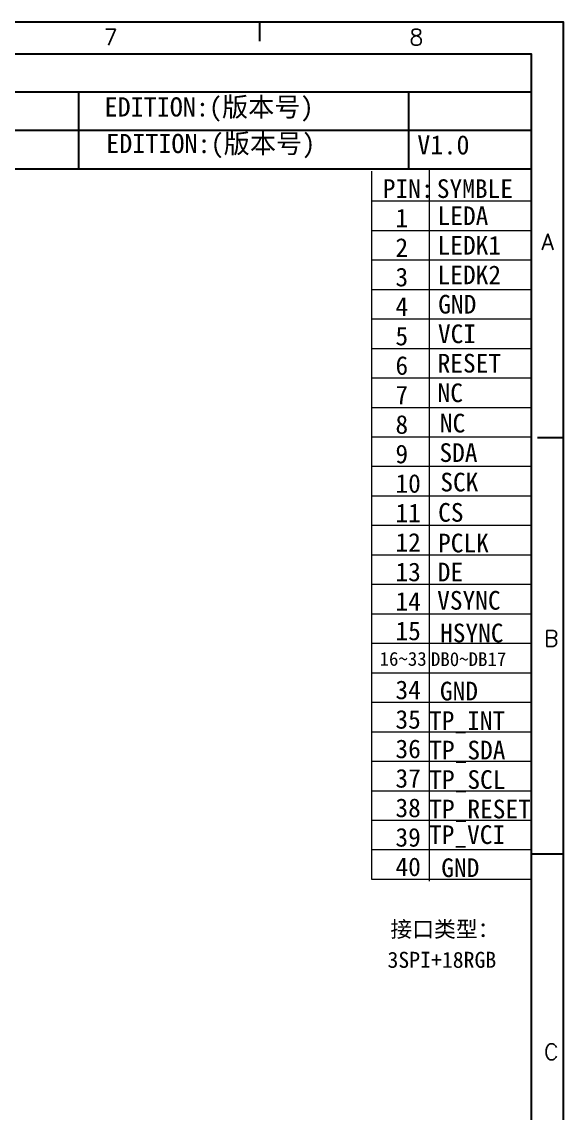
# Model space of a CAD drawing. Header units: millimetres. Extents: x 3800 to 4180, y 866 to 1126.
# Drawn here: x 4095.3 to 4180, y 955 to 1125.5 of the extents above; entities that cross this region are included whole.
import ezdxf

# ---------------------------------------------------------------- set-up
doc = ezdxf.new("R2010")
doc.units = ezdxf.units.MM
doc.styles.get("Standard").update_dxf_attribs({"font": 'txt', "bigfont": 'gbcbig.shx'})
doc.styles.add('宋体', font='')
doc.styles.get('宋体').set_extended_font_data('SimSun')

msp = doc.modelspace()

# ---------------------------------------------------------------- linework, layer by layer
for p, q in [((4132.4712, 1125.5426), (4132.4712, 1122.5426)), ((3804.9712, 1120.5426), (4174.9712, 1120.5426)), ((4174.9712, 1120.5426), (4174.9712, 1114.5426)), ((4174.9712, 1114.5426), (3876.106, 1114.5426)), ((4104.1998, 1114.5426), (4104.1998, 1102.5426)), ((4155.7925, 1114.5426), (4155.7925, 1102.5426)), ((4179.9712, 1060.5426), (4175.9712, 1060.5426)), ((4174.9712, 995.5426), (4179.9712, 995.5426))]:
    msp.add_line(p, q)
for points in [[(3799.9712, 1125.5426), (4179.9712, 1125.5426), (4179.9712, 865.5426), (3799.9712, 865.5426)], [(3799.9712, 1125.5426), (4179.9712, 1125.5426), (4179.9712, 865.5426), (3799.9712, 865.5426)], [(3804.9712, 1120.5426), (4174.9712, 1120.5426), (4174.9712, 870.5426), (3804.9712, 870.5426)], [(3804.9712, 1120.5426), (4174.9712, 1120.5426), (4174.9712, 1102.5426), (3804.9712, 1102.5426)], [(3804.9712, 1120.5426), (4174.9712, 1120.5426), (4174.9712, 1108.5426), (3804.9712, 1108.5426)]]:
    msp.add_lwpolyline(points, close=True)
at = {"color": 4, "linetype": 'ByBlock', "lineweight": 0}
for points in [[(4149.9872, 1102.2011), (4149.9872, 991.5693), (4174.9712, 991.5693)], [(4158.9941, 1102.5131), (4158.9941, 991.277)], [(4149.9872, 1097.5546), (4174.9712, 1097.5546)], [(4149.9872, 1092.9466), (4174.9712, 1092.9466)], [(4149.9872, 1088.3385), (4174.9712, 1088.3385)], [(4149.9872, 1083.7305), (4174.9712, 1083.7305)], [(4149.9872, 1079.1224), (4174.9712, 1079.1224)], [(4149.9872, 1074.5143), (4174.9712, 1074.5143)], [(4149.9872, 1069.9063), (4174.9712, 1069.9063)], [(4149.9872, 1065.2982), (4174.9712, 1065.2982)], [(4149.9872, 1060.6902), (4174.9712, 1060.6902)], [(4149.9872, 1056.0821), (4174.9712, 1056.0821)], [(4149.9872, 1051.4741), (4174.9712, 1051.4741)], [(4149.9872, 1046.866), (4174.9712, 1046.866)], [(4149.9872, 1042.2579), (4174.9712, 1042.2579)], [(4149.9872, 1037.6499), (4174.9712, 1037.6499)], [(4149.9872, 1033.0418), (4174.9712, 1033.0418)], [(4149.9872, 1028.4338), (4174.9712, 1028.4338)], [(4149.9872, 1023.8257), (4174.9712, 1023.8257)], [(4149.9872, 1019.2176), (4174.9712, 1019.2176)], [(4149.9872, 1014.6096), (4174.9712, 1014.6096)], [(4149.9872, 1010.0015), (4174.9712, 1010.0015)], [(4149.9872, 1005.3935), (4174.9712, 1005.3935)], [(4149.9872, 1000.7854), (4174.9712, 1000.7854)], [(4149.9872, 996.1774), (4174.9712, 996.1774)]]:
    msp.add_lwpolyline(points, dxfattribs=at)

# ---------------------------------------------------------------- texts
at = {"attachment_point": 1}
for s, insert, char_height, width in [('7', (4108.1579, 1124.403), 2.5, 2.036459), ('8', (4155.9324, 1124.403), 2.5, 2.036459), ('{\\fSimSun|b0|i0|c134|p2;EDITION:(版本号)}', (4108.2633, 1113.7422), 3, 68.934533), ('{\\fSimSun|b0|i0|c134|p2;EDITION:(版本号)}', (4108.5222, 1108.0246), 3, 68.934533), ('{\\fSimSun|b0|i0|c134|p2;V1.0}', (4157.1619, 1107.8223), 3, 68.934533), ('A', (4176.5872, 1092.4196), 2.5, 2.036459), ('B', (4176.9916, 1030.4484), 2.5, 2.036459), ('C', (4176.9782, 965.8276), 2.5, 2.036459)]:
    msp.add_mtext(s, dxfattribs=dict(at, insert=insert, char_height=char_height, width=width))
at = {"color": 4, "linetype": 'ByBlock', "lineweight": 0, "attachment_point": 1, "style": '宋体'}
for s, insert, char_height, width in [('PIN:', (4151.7636, 1100.9439), 2.91703, 5.968184), ('SYMBLE', (4160.217, 1100.9326), 2.91703, 7.726693), ('LEDA', (4160.3356, 1096.6937), 2.91703, 11.115426), ('1', (4153.7479, 1096.3359), 2.917, 2.548497), ('2', (4153.7479, 1091.7278), 2.917, 2.548497), ('LEDK1', (4160.3356, 1092.0851), 2.91703, 11.115426), ('3', (4153.7479, 1087.1198), 2.917, 2.548497), ('LEDK2', (4160.3356, 1087.4602), 2.91703, 11.115426), ('4', (4153.7479, 1082.5117), 2.917, 2.548497), ('GND', (4160.4341, 1082.8695), 2.91703, 11.115426), ('VCI', (4160.3906, 1078.2441), 2.91703, 11.115426), ('5', (4153.7479, 1077.9036), 2.917, 2.548497), ('6', (4153.7479, 1073.2956), 2.917, 2.548497), ('RESET', (4160.3356, 1073.6534), 2.91703, 11.115426), ('7', (4153.7479, 1068.6875), 2.917, 2.548497), ('NC', (4160.3356, 1069.028), 2.91703, 11.115426), ('NC', (4160.6932, 1064.2903), 2.91703, 11.115426), ('8', (4153.7479, 1064.0795), 2.917, 2.548497), ('9', (4153.7479, 1059.4714), 2.917, 2.548497), ('SDA', (4160.6239, 1059.6822), 2.91703, 11.115426), ('10', (4153.7479, 1054.8633), 2.91703, 2.548497), ('SCK', (4160.7626, 1055.0742), 2.91703, 11.115426), ('11', (4153.7479, 1050.2553), 2.91703, 2.548497), ('CS', (4160.4246, 1050.3413), 2.91703, 11.115426), ('12', (4153.7479, 1045.6472), 2.91703, 2.548497), ('PCLK', (4160.4106, 1045.5557), 2.91703, 11.115426), ('13', (4153.7479, 1041.0392), 2.91703, 2.548497), ('DE', (4160.3582, 1041.0167), 2.91703, 11.115426), ('14', (4153.7479, 1036.4311), 2.91703, 2.548497), ('VSYNC', (4160.268, 1036.595), 2.91703, 11.115426), ('15', (4153.7479, 1031.8231), 2.91703, 2.548497), ('HSYNC', (4160.7221, 1031.4942), 2.91703, 11.115426), ('16~33', (4151.2723, 1027.0725), 2.1632, 2.548497), ('DB0~DB17', (4159.298, 1027.0305), 2.1632, 11.115426), ('34', (4153.7479, 1022.6069), 2.91703, 2.548497), ('GND', (4160.6991, 1022.4197), 2.91703, 11.115426), ('35', (4153.7479, 1017.9989), 2.91703, 2.548497), ('TP_INT', (4158.9941, 1017.806), 2.91703, 11.115426), ('36', (4153.7479, 1013.3908), 2.91703, 2.548497), ('TP_SDA', (4159.0376, 1013.1979), 2.91703, 11.115426), ('37', (4153.7479, 1008.7828), 2.91703, 2.548497), ('TP_SCL', (4159.0376, 1008.5899), 2.91703, 11.115426), ('38', (4153.7479, 1004.1747), 2.91703, 2.548497), ('TP_RESET', (4159.0376, 1003.9818), 2.91703, 11.115426), ('39', (4153.7479, 999.5667), 2.91703, 2.548497), ('TP_VCI', (4158.9941, 999.9776), 2.91703, 11.115426), ('40', (4153.7479, 994.9586), 2.91703, 2.548497), ('GND', (4160.9161, 994.8135), 2.91703, 11.115426), ('接口类型：', (4152.9576, 984.9996), 2.5, 17.408066), ('3SPI+18RGB', (4152.5007, 980.2092), 2.5, 17.408066)]:
    msp.add_mtext(s, dxfattribs=dict(at, insert=insert, char_height=char_height, width=width))

doc.saveas('drawing.dxf')
